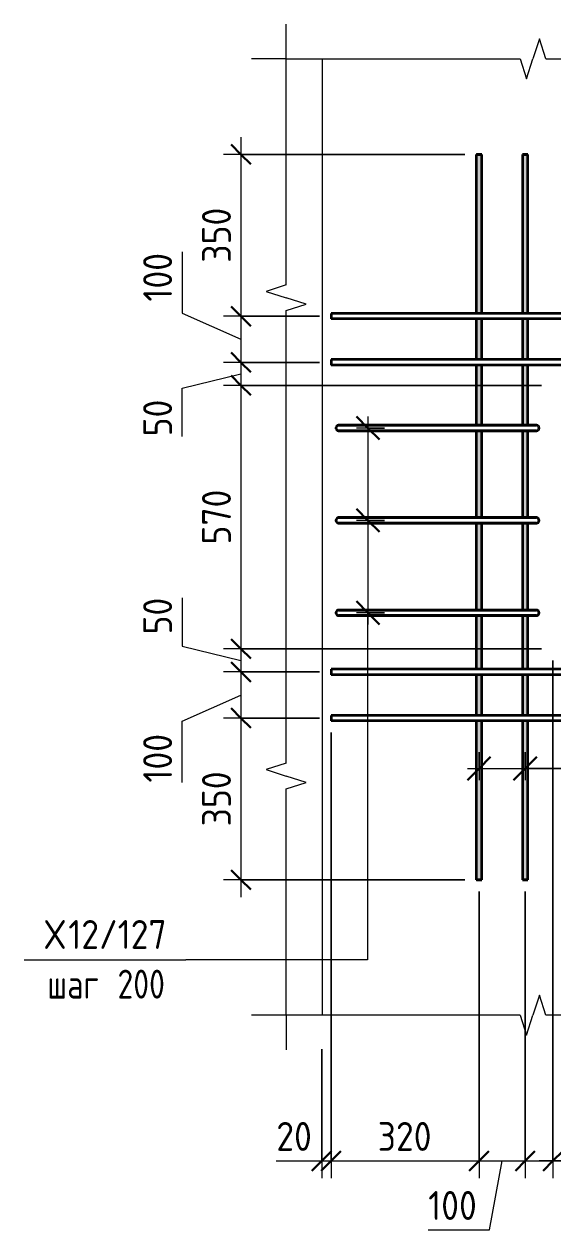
# Model space of a CAD drawing. Header units: millimetres. Extents: x 66339 to 175313, y -6307 to 14735.
# Drawn here: x 172094 to 173239, y -528 to 2082 of the extents above; entities that cross this region are included whole.
import ezdxf

# ---------------------------------------------------------------- set-up
doc = ezdxf.new("R2010")
doc.units = ezdxf.units.MM
for name, color, linetype, lineweight in [('AA_Dim', 7, 'Continuous', 9), ('AA_Dim-25', 7, 'Continuous', 9), ('AA_Oformlenie', 7, 'Continuous', 9), ('AA_Vinoska', 7, 'Continuous', 9), ('AF_Stena_Опалубка', 253, 'Continuous', 18), ('KR_Armatura_Tonkie', 7, 'Continuous', 20)]:
    doc.layers.add(name, color=color, linetype=linetype, lineweight=lineweight)
doc.styles.add('ISOCPEUR_11', font='isocpeur.ttf', dxfattribs={"width": 0.9, "height": 62.5})
doc.styles.add('ISOCPEUR_12', font='isocpeur.ttf', dxfattribs={"width": 0.8, "height": 62.5})
doc.dimstyles.new('00_Точн_3_знака__прозр__4', dxfattribs={"dimscale": 304.8, "dimtxt": 62.248823, "dimasz": 0.139436, "dimexe": 0.123031, "dimexo": 0.082021, "dimgap": 0.008202, "dimtad": 1, "dimdec": 3, "dimrnd": 0.001, "dimdsep": 46, "dimtxsty": 'ISOCPEUR_11', "dimblk1": 'OBLIQUE', "dimblk2": 'OBLIQUE', "dimsah": 1, "dimcen": 0.09, "dimdle": 0.123031, "dimazin": 0, "dimtfac": 1, "dimtdec": 4, "dimtix": 1, "dimtmove": 1, "dimatfit": 3, "dimfxl": 1, "dimtvp": 1, "dimtolj": 1, "dimtzin": 0, "dimlwd": 18, "dimlwe": 18, "dimarcsym": 2})
doc.dimstyles.new('00_Точн_3_знака__прозр__5', dxfattribs={"dimscale": 304.8, "dimtxt": 62.248823, "dimasz": 0.139436, "dimexe": 0.123031, "dimexo": 0.082021, "dimgap": 0.008202, "dimtad": 1, "dimdec": 3, "dimrnd": 0.001, "dimdsep": 46, "dimtxsty": 'ISOCPEUR_11', "dimblk1": 'OBLIQUE', "dimblk2": 'OBLIQUE', "dimsah": 1, "dimcen": 0.09, "dimdle": 0.123031, "dimazin": 0, "dimtfac": 1, "dimtdec": 4, "dimtix": 1, "dimtmove": 0, "dimatfit": 3, "dimfxl": 1, "dimtvp": 1, "dimtolj": 1, "dimtzin": 0, "dimlwd": 18, "dimlwe": 18, "dimarcsym": 2})
doc.dimstyles.new('05_Округл_5мм__прозр__4', dxfattribs={"dimscale": 304.8, "dimtxt": 62.248823, "dimasz": 0.139436, "dimexe": 0.123031, "dimexo": 0.082021, "dimgap": 0.008202, "dimtad": 1, "dimdec": 0, "dimrnd": 5, "dimdsep": 46, "dimtxsty": 'ISOCPEUR_11', "dimblk1": 'OBLIQUE', "dimblk2": 'OBLIQUE', "dimsah": 1, "dimcen": 0.09, "dimdle": 0.123031, "dimazin": 0, "dimtfac": 1, "dimtdec": 4, "dimtix": 1, "dimtmove": 1, "dimatfit": 3, "dimfxl": 1, "dimtvp": 1, "dimtolj": 1, "dimtzin": 0, "dimlwd": 18, "dimlwe": 18, "dimarcsym": 2})
doc.dimstyles.new('05_Округл_5мм__прозр__5', dxfattribs={"dimscale": 304.8, "dimtxt": 62.248823, "dimasz": 0.139436, "dimexe": 0.123031, "dimexo": 0.082021, "dimgap": 0.008202, "dimtad": 1, "dimdec": 0, "dimrnd": 5, "dimdsep": 46, "dimtxsty": 'ISOCPEUR_11', "dimblk1": 'OBLIQUE', "dimblk2": 'OBLIQUE', "dimsah": 1, "dimcen": 0.09, "dimdle": 0.123031, "dimazin": 0, "dimtfac": 1, "dimtdec": 4, "dimtix": 1, "dimtmove": 0, "dimatfit": 3, "dimfxl": 1, "dimtvp": 1, "dimtolj": 1, "dimtzin": 0, "dimlwd": 18, "dimlwe": 18, "dimarcsym": 2})
doc.dimstyles.new('10_Раскладка_арматуры_с_засечками', dxfattribs={"dimscale": 304.8, "dimtxt": 0.18, "dimasz": 0.164042, "dimexe": 0.082021, "dimexo": 0, "dimgap": 0, "dimtad": 1, "dimdec": 3, "dimrnd": 0.001, "dimdsep": 46, "dimtxsty": 'ISOCPEUR_12', "dimblk1": 'OBLIQUE', "dimblk2": 'OBLIQUE', "dimsah": 1, "dimcen": 0.09, "dimdle": 0.082021, "dimazin": 0, "dimtfac": 1, "dimtdec": 4, "dimtix": 1, "dimtmove": 0, "dimatfit": 3, "dimfxl": 1, "dimtvp": 1, "dimtolj": 1, "dimtzin": 0, "dimlwd": 18, "dimlwe": 18, "dimarcsym": 2})

# ---------------------------------------------------------------- blocks, each defined once
blk = doc.blocks.new('350_Стержень верт с удлинением концов _НесАрм_РабПлоск_ - 350_Стержень верт с удлинением концов _НесАрм_РабПлоск_-4048292-Схема обрамления отверстия в стене')
at = {"layer": 'KR_Armatura_Tonkie', "lineweight": 35}
for p, q in [((10064, 1800), (10064, 1456)), ((10075.8, 1800), (10064.2, 1800)), ((10064.2, 1800), (10075.8, 1800)), ((10076, 1456), (10076, 1800)), ((10064, 1444), (10064, 1356)), ((10076, 1356), (10076, 1444)), ((10064, 1344), (10064, 1213.9)), ((10076, 1213.9), (10076, 1344)), ((10064, 1201.9), (10064, 1013.9)), ((10076, 1013.9), (10076, 1201.9)), ((10064, 1001.9), (10064, 813.9)), ((10076, 813.9), (10076, 1001.9)), ((10064, 801.9), (10064, 686)), ((10076, 686), (10076, 801.9)), ((10064, 674), (10064, 586)), ((10076, 586), (10076, 674)), ((10064, 574), (10064, 230)), ((10076, 230), (10076, 574)), ((10075.8, 230), (10064.2, 230)), ((10064.2, 230), (10075.8, 230))]:
    blk.add_line(p, q, dxfattribs=at)
blk = doc.blocks.new('350_Стержень верт с удлинением концов _НесАрм_РабПлоск_ - 350_Стержень верт с удлинением концов _НесАрм_РабПлоск_-V19-Схема обрамления отверстия в стене')
at = {"layer": 'KR_Armatura_Tonkie', "lineweight": 35}
h = blk.add_hatch(color=256, dxfattribs=at)
h.paths.add_polyline_path([(10070, 230), (10076, 230), (10075.8, 574), (10064, 574), (10064.2, 230), (10068.4, 230)])
h.paths.add_polyline_path([(10074.2, 586), (10076, 586), (10075.8, 674), (10064, 674), (10064.2, 586), (10074, 586)])
h.paths.add_polyline_path([(10074.2, 686), (10076, 686), (10075.8, 801.9), (10064, 801.9), (10064.2, 686), (10073.9, 686)])
h.paths.add_polyline_path([(10075.9, 813.9), (10076, 813.9), (10075.8, 1001.9), (10064, 1001.9), (10064.3, 813.9), (10075.8, 813.9)])
h.paths.add_polyline_path([(10070.8, 1013.9), (10076, 1013.9), (10075.8, 1201.9), (10064, 1201.9), (10064.3, 1013.9), (10070, 1013.9)])
h.paths.add_polyline_path([(10064, 1213.9), (10076, 1213.9), (10075.8, 1344), (10064, 1344), (10064, 1249.5)])
h.paths.add_polyline_path([(10074.2, 1356), (10076, 1356), (10075.8, 1444), (10064, 1444), (10064.2, 1356), (10073.4, 1356)])
h.paths.add_polyline_path([(10074.2, 1456), (10076, 1456), (10075.8, 1800), (10064, 1800), (10064.2, 1456), (10073.3, 1456)])
for p, q in [((10064, 1800), (10064, 1456)), ((10064, 1800), (10076, 1800)), ((10075.8, 1800), (10064.2, 1800)), ((10076, 1456), (10076, 1800)), ((10064, 1444), (10064, 1356)), ((10076, 1356), (10076, 1444)), ((10064, 1344), (10064, 1213.9)), ((10076, 1213.9), (10076, 1344)), ((10064, 1201.9), (10064, 1013.9)), ((10076, 1013.9), (10076, 1201.9)), ((10064, 1001.9), (10064, 813.9)), ((10076, 813.9), (10076, 1001.9)), ((10064, 801.9), (10064, 686)), ((10076, 686), (10076, 801.9)), ((10064, 674), (10064, 586)), ((10076, 586), (10076, 674)), ((10064, 574), (10064, 230)), ((10076, 230), (10076, 574)), ((10076, 230), (10064, 230)), ((10064.2, 230), (10075.8, 230))]:
    blk.add_line(p, q, dxfattribs=at)
blk = doc.blocks.new('350_Стержень верт с удлинением концов _НесАрм_РабПлоск_ - 350_Стержень верт с удлинением концов _НесАрм_РабПлоск_-V21-Схема обрамления отверстия в стене')
at = {"layer": 'KR_Armatura_Tonkie', "lineweight": 35}
h = blk.add_hatch(color=256, dxfattribs=at)
h.paths.add_polyline_path([(9970, 230), (9976, 230), (9975.8, 574), (9964, 574), (9964.2, 230), (9968.4, 230)])
h.paths.add_polyline_path([(9974.2, 586), (9976, 586), (9975.8, 674), (9964, 674), (9964.2, 586), (9974, 586)])
h.paths.add_polyline_path([(9974.2, 686), (9976, 686), (9975.8, 801.9), (9964, 801.9), (9964.2, 686), (9973.9, 686)])
h.paths.add_polyline_path([(9971, 813.9), (9976, 813.9), (9975.8, 1001.9), (9964, 1001.9), (9964.2, 813.9), (9970, 813.9)])
h.paths.add_polyline_path([(9974.2, 1013.9), (9976, 1013.9), (9975.8, 1201.9), (9964, 1201.9), (9964.2, 1013.9), (9973.6, 1013.9)])
h.paths.add_polyline_path([(9970.6, 1213.9), (9976, 1213.9), (9975.8, 1344), (9964, 1344), (9964.2, 1213.9), (9970, 1213.9)])
h.paths.add_polyline_path([(9974.2, 1356), (9976, 1356), (9975.8, 1444), (9964, 1444), (9964.2, 1356), (9973.4, 1356)])
h.paths.add_polyline_path([(9974.2, 1456), (9976, 1456), (9975.8, 1800), (9964, 1800), (9964.2, 1456), (9973.3, 1456)])
for p, q in [((9964, 1800), (9964, 1456)), ((9964, 1800), (9976, 1800)), ((9975.8, 1800), (9964.2, 1800)), ((9976, 1456), (9976, 1800)), ((9964, 1444), (9964, 1356)), ((9976, 1356), (9976, 1444)), ((9964, 1344), (9964, 1213.9)), ((9976, 1213.9), (9976, 1344)), ((9964, 1201.9), (9964, 1013.9)), ((9976, 1013.9), (9976, 1201.9)), ((9964, 1001.9), (9964, 813.9)), ((9976, 813.9), (9976, 1001.9)), ((9964, 801.9), (9964, 686)), ((9976, 686), (9976, 801.9)), ((9964, 674), (9964, 586)), ((9976, 586), (9976, 674)), ((9964, 574), (9964, 230)), ((9976, 230), (9976, 574)), ((9976, 230), (9964, 230)), ((9964.2, 230), (9975.8, 230))]:
    blk.add_line(p, q, dxfattribs=at)
blk = doc.blocks.new('011_Прямоугольник обрыва _ЭлУзла_ - 011_Прямоугольник обрыва _ЭлУзла_-4124926-Схема обрамления отверстия в стене')
at = {"layer": 'AA_Oformlenie'}
for p, q in [((9552.3, 1517.8), (9552.3, 2007.2)), ((9552.3, 2007.2), (10059.2, 2007.2)), ((10114.9, 2007.2), (11128.1, 2007.2)), ((11183.7, 2007.2), (11690, 2007.2)), ((11690, 2007.2), (11690, 1517.8)), ((9552.3, 482.8), (9552.3, 1462.1)), ((11690, 1462.1), (11690, 482.8)), ((9552.3, -62.9), (9552.3, 427.1)), ((11690, 427.1), (11690, -62.9)), ((10059.2, -62.9), (9552.3, -62.9)), ((11128.1, -62.9), (10114.9, -62.9)), ((11690, -62.9), (11183.7, -62.9))]:
    blk.add_line(p, q, dxfattribs=at)
blk = doc.blocks.new('DIMBLOCK135-Схема обрамления отверстия в стене')
at = {"layer": 'AA_Dim-25', "lineweight": 18}
for p, q in [((172758.4, 549), (172758.4, -415.8)), ((172758.4, -378.3), (172758.4, 549)), ((172738.4, -136.4), (172738.4, -415.8)), ((172738.4, -378.3), (172738.4, -136.4)), ((172639.8, -378.3), (172743.8, -378.3)), ((172700.9, -378.3), (172758.4, -378.3)), ((172743.8, -378.3), (172748.4, -378.3))]:
    blk.add_line(p, q, dxfattribs=at)
at = {"layer": 'AA_Dim-25', "lineweight": 30}
for p, q in [((172738.4, -378.3), (172759.6, -357)), ((172758.4, -378.3), (172779.6, -357)), ((172738.4, -378.3), (172717.1, -399.5)), ((172758.4, -378.3), (172737.1, -399.5))]:
    blk.add_line(p, q, dxfattribs=at)
at = {"layer": 'AA_Dim-25', "color": 0, "lineweight": 18, "insert": (172639.8, -294.1), "char_height": 62.5, "width": 94.81, "attachment_point": 1, "line_spacing_factor": 1.149209, "style": 'ISOCPEUR_11'}
blk.add_mtext('20', dxfattribs=at)
blk = doc.blocks.new('_Oblique')
at = {"color": 0, "linetype": 'ByBlock', "lineweight": -2}
blk.add_line((-0.5, -0.5), (0.5, 0.5), dxfattribs=at)
blk = doc.blocks.new('DIMBLOCK136-Схема обрамления отверстия в стене')
at = {"layer": 'AA_Dim-25', "lineweight": 18}
for p, q in [((172758.4, 549), (172758.4, -415.8)), ((172758.4, -378.3), (172758.4, 549)), ((173078.9, 205), (173078.9, -415.8)), ((173078.9, -378.3), (173078.9, 205)), ((172758.4, -378.3), (173078.9, -378.3))]:
    blk.add_line(p, q, dxfattribs=at)
at = {"layer": 'AA_Dim-25', "lineweight": 30}
for p, q in [((172758.4, -378.3), (172779.6, -357)), ((173078.9, -378.3), (173100.1, -357)), ((172758.4, -378.3), (172737.1, -399.5)), ((173078.9, -378.3), (173057.6, -399.5))]:
    blk.add_line(p, q, dxfattribs=at)
at = {"layer": 'AA_Dim-25', "color": 0, "lineweight": 18, "insert": (172859.4, -294.1), "char_height": 62.5, "width": 142.215, "attachment_point": 1, "line_spacing_factor": 1.149209, "style": 'ISOCPEUR_11'}
blk.add_mtext('320', dxfattribs=at)
blk = doc.blocks.new('DIMBLOCK137-Схема обрамления отверстия в стене')
at = {"layer": 'AA_Dim-25', "lineweight": 18}
for p, q in [((173078.9, 205), (173078.9, -415.8)), ((173078.9, -378.3), (173078.9, 205)), ((173178.9, 205), (173178.9, -415.8)), ((173178.9, -378.3), (173178.9, 205)), ((173078.9, -378.3), (173178.9, -378.3)), ((173101.5, -527.6), (173128.9, -378.3)), ((172968.8, -527.6), (173101.5, -527.6))]:
    blk.add_line(p, q, dxfattribs=at)
at = {"layer": 'AA_Dim-25', "lineweight": 30}
for p, q in [((173078.9, -378.3), (173100.1, -357)), ((173178.9, -378.3), (173200.1, -357)), ((173078.9, -378.3), (173057.6, -399.5)), ((173178.9, -378.3), (173157.6, -399.5))]:
    blk.add_line(p, q, dxfattribs=at)
at = {"layer": 'AA_Dim-25', "color": 0, "lineweight": 18, "insert": (172968.8, -443.5), "char_height": 62.5, "width": 129.286, "attachment_point": 1, "line_spacing_factor": 1.149209, "style": 'ISOCPEUR_11'}
blk.add_mtext('100', dxfattribs=at)
blk = doc.blocks.new('DIMBLOCK138-Схема обрамления отверстия в стене')
at = {"layer": 'AA_Dim-25', "lineweight": 18}
for p, q in [((173238.9, 705), (173238.9, -415.8)), ((173238.9, -378.3), (173238.9, 705)), ((173178.9, 205), (173178.9, -415.8)), ((173178.9, -378.3), (173178.9, 205)), ((173178.9, -378.3), (173276.4, -378.3)), ((173227, -378.3), (173208.9, -378.3)), ((173331, -378.3), (173227, -378.3))]:
    blk.add_line(p, q, dxfattribs=at)
at = {"layer": 'AA_Dim-25', "lineweight": 30}
for p, q in [((173178.9, -378.3), (173200.1, -357)), ((173238.9, -378.3), (173260.1, -357)), ((173178.9, -378.3), (173157.6, -399.5)), ((173238.9, -378.3), (173217.6, -399.5))]:
    blk.add_line(p, q, dxfattribs=at)
at = {"layer": 'AA_Dim-25', "color": 0, "lineweight": 18, "insert": (173252, -294.1), "char_height": 62.5, "width": 94.81, "attachment_point": 1, "line_spacing_factor": 1.149209, "style": 'ISOCPEUR_11'}
blk.add_mtext('60', dxfattribs=at)
blk = doc.blocks.new('DIMBLOCK143-Схема обрамления отверстия в стене')
at = {"layer": 'AA_Dim-25', "lineweight": 18}
for p, q in [((172563.2, 1837.5), (172563.2, 1450)), ((173047.9, 1800), (172525.7, 1800)), ((172563.2, 1800), (173047.9, 1800)), ((172733.4, 1450), (172525.7, 1450)), ((172563.2, 1450), (172733.4, 1450))]:
    blk.add_line(p, q, dxfattribs=at)
at = {"layer": 'AA_Dim-25', "lineweight": 30}
for p, q in [((172563.2, 1800), (172541.9, 1821.3)), ((172563.2, 1800), (172584.4, 1778.8)), ((172563.2, 1450), (172541.9, 1471.2)), ((172563.2, 1450), (172584.4, 1428.7))]:
    blk.add_line(p, q, dxfattribs=at)
at = {"layer": 'AA_Dim-25', "color": 0, "lineweight": 18, "insert": (172479, 1565.7), "char_height": 62.5, "width": 142.215, "attachment_point": 1, "rotation": 90, "line_spacing_factor": 1.149209, "style": 'ISOCPEUR_11'}
blk.add_mtext('350', dxfattribs=at)
blk = doc.blocks.new('DIMBLOCK144-Схема обрамления отверстия в стене')
at = {"layer": 'AA_Dim-25', "lineweight": 18}
for p, q in [((172435.7, 1589.4), (172435.7, 1456.6)), ((172435.7, 1456.6), (172563.2, 1400)), ((172733.4, 1450), (172525.7, 1450)), ((172563.2, 1450), (172563.2, 1350)), ((172563.2, 1450), (172733.4, 1450)), ((172733.4, 1350), (172525.7, 1350)), ((172563.2, 1350), (172733.4, 1350))]:
    blk.add_line(p, q, dxfattribs=at)
at = {"layer": 'AA_Dim-25', "lineweight": 30}
for p, q in [((172563.2, 1450), (172541.9, 1471.2)), ((172563.2, 1450), (172584.4, 1428.7)), ((172563.2, 1350), (172541.9, 1371.2)), ((172563.2, 1350), (172584.4, 1328.7))]:
    blk.add_line(p, q, dxfattribs=at)
at = {"layer": 'AA_Dim-25', "color": 0, "lineweight": 18, "insert": (172351.5, 1481.6), "char_height": 62.5, "width": 129.286, "attachment_point": 1, "rotation": 90, "line_spacing_factor": 1.149209, "style": 'ISOCPEUR_11'}
blk.add_mtext('100', dxfattribs=at)
blk = doc.blocks.new('DIMBLOCK145-Схема обрамления отверстия в стене')
at = {"layer": 'AA_Dim-25', "lineweight": 30}
for p, q in [((172563.2, 1350), (172541.9, 1371.2)), ((172563.2, 1350), (172584.4, 1328.7)), ((172563.2, 1300), (172541.9, 1321.3)), ((172563.2, 1300), (172584.4, 1278.8))]:
    blk.add_line(p, q, dxfattribs=at)
at = {"layer": 'AA_Dim-25', "lineweight": 18}
for p, q in [((172733.4, 1350), (172525.7, 1350)), ((172563.2, 1350), (172563.2, 1300)), ((172563.2, 1350), (172733.4, 1350)), ((172435.7, 1293.9), (172563.2, 1325)), ((172435.7, 1189.9), (172435.7, 1293.9)), ((173213.9, 1300), (172525.7, 1300)), ((172563.2, 1300), (173213.9, 1300))]:
    blk.add_line(p, q, dxfattribs=at)
at = {"layer": 'AA_Dim-25', "color": 0, "lineweight": 18, "insert": (172351.5, 1189.9), "char_height": 62.5, "width": 94.81, "attachment_point": 1, "rotation": 90, "line_spacing_factor": 1.149209, "style": 'ISOCPEUR_11'}
blk.add_mtext('50', dxfattribs=at)
blk = doc.blocks.new('DIMBLOCK146-Схема обрамления отверстия в стене')
at = {"layer": 'AA_Dim-25', "lineweight": 30}
for p, q in [((172563.2, 1300), (172541.9, 1321.3)), ((172563.2, 1300), (172584.4, 1278.8)), ((172563.2, 730), (172541.9, 751.3)), ((172563.2, 730), (172584.4, 708.8))]:
    blk.add_line(p, q, dxfattribs=at)
at = {"layer": 'AA_Dim-25', "lineweight": 18}
for p, q in [((173213.9, 1300), (172525.7, 1300)), ((172563.2, 1300), (172563.2, 730)), ((172563.2, 1300), (173213.9, 1300)), ((173213.9, 730), (172525.7, 730)), ((172563.2, 730), (173213.9, 730))]:
    blk.add_line(p, q, dxfattribs=at)
at = {"layer": 'AA_Dim-25', "color": 0, "lineweight": 18, "insert": (172479, 955.7), "char_height": 62.5, "width": 142.215, "attachment_point": 1, "rotation": 90, "line_spacing_factor": 1.149209, "style": 'ISOCPEUR_11'}
blk.add_mtext('570', dxfattribs=at)
blk = doc.blocks.new('DIMBLOCK147-Схема обрамления отверстия в стене')
at = {"layer": 'AA_Dim-25', "lineweight": 18}
for p, q in [((172435.7, 840.1), (172435.7, 736.1)), ((172435.7, 736.1), (172563.2, 705)), ((173213.9, 730), (172525.7, 730)), ((172563.2, 730), (172563.2, 680)), ((172563.2, 730), (173213.9, 730)), ((172733.4, 680), (172525.7, 680)), ((172563.2, 680), (172733.4, 680))]:
    blk.add_line(p, q, dxfattribs=at)
at = {"layer": 'AA_Dim-25', "lineweight": 30}
for p, q in [((172563.2, 730), (172541.9, 751.3)), ((172563.2, 730), (172584.4, 708.8)), ((172563.2, 680), (172541.9, 701.3)), ((172563.2, 680), (172584.4, 658.8))]:
    blk.add_line(p, q, dxfattribs=at)
at = {"layer": 'AA_Dim-25', "color": 0, "lineweight": 18, "insert": (172351.5, 761.1), "char_height": 62.5, "width": 94.81, "attachment_point": 1, "rotation": 90, "line_spacing_factor": 1.149209, "style": 'ISOCPEUR_11'}
blk.add_mtext('50', dxfattribs=at)
blk = doc.blocks.new('DIMBLOCK148-Схема обрамления отверстия в стене')
at = {"layer": 'AA_Dim-25', "lineweight": 18}
for p, q in [((172733.4, 680), (172525.7, 680)), ((172563.2, 680), (172563.2, 580)), ((172563.2, 680), (172733.4, 680)), ((172435.7, 573.4), (172563.2, 630)), ((172733.4, 580), (172525.7, 580)), ((172563.2, 580), (172733.4, 580)), ((172435.7, 440.6), (172435.7, 573.4))]:
    blk.add_line(p, q, dxfattribs=at)
at = {"layer": 'AA_Dim-25', "lineweight": 30}
for p, q in [((172563.2, 680), (172541.9, 701.3)), ((172563.2, 680), (172584.4, 658.8)), ((172563.2, 580), (172541.9, 601.3)), ((172563.2, 580), (172584.4, 558.8))]:
    blk.add_line(p, q, dxfattribs=at)
at = {"layer": 'AA_Dim-25', "color": 0, "lineweight": 18, "insert": (172351.5, 440.6), "char_height": 62.5, "width": 129.286, "attachment_point": 1, "rotation": 90, "line_spacing_factor": 1.149209, "style": 'ISOCPEUR_11'}
blk.add_mtext('100', dxfattribs=at)
blk = doc.blocks.new('DIMBLOCK149-Схема обрамления отверстия в стене')
at = {"layer": 'AA_Dim-25', "lineweight": 30}
for p, q in [((172563.2, 580), (172541.9, 601.3)), ((172563.2, 580), (172584.4, 558.8)), ((172563.2, 230), (172541.9, 251.3)), ((172563.2, 230), (172584.4, 208.8))]:
    blk.add_line(p, q, dxfattribs=at)
at = {"layer": 'AA_Dim-25', "lineweight": 18}
for p, q in [((172733.4, 580), (172525.7, 580)), ((172563.2, 580), (172563.2, 192.5)), ((172563.2, 580), (172733.4, 580)), ((173047.9, 230), (172525.7, 230)), ((172563.2, 230), (173047.9, 230))]:
    blk.add_line(p, q, dxfattribs=at)
at = {"layer": 'AA_Dim-25', "color": 0, "lineweight": 18, "insert": (172479, 345.7), "char_height": 62.5, "width": 142.215, "attachment_point": 1, "rotation": 90, "line_spacing_factor": 1.149209, "style": 'ISOCPEUR_11'}
blk.add_mtext('350', dxfattribs=at)
blk = doc.blocks.new('042_М_Арматуры - Диам длина поз _ Комментарий-3662934-Схема обрамления отверстия в стене')
at = {"layer": 'AA_Vinoska'}
blk.add_line((11851.4, 141.1), (12201.4, 141.1), dxfattribs=at)
blk = doc.blocks.new('DIMBLOCK160-Схема обрамления отверстия в стене')
at = {"layer": 'AA_Dim-25', "lineweight": 30}
for p, q in [((172838.4, 1207.9), (172813.4, 1232.9)), ((172838.4, 1207.9), (172863.4, 1182.9)), ((172838.4, 1007.9), (172813.4, 1032.9)), ((172838.4, 1007.9), (172863.4, 982.9))]:
    blk.add_line(p, q, dxfattribs=at)
at = {"layer": 'AA_Dim-25', "lineweight": 18}
for p, q in [((172838.4, 1232.9), (172838.4, 1007.9)), ((172873.8, 1207.9), (172813.4, 1207.9)), ((172838.4, 1207.9), (172873.8, 1207.9)), ((172873.8, 1007.9), (172813.4, 1007.9)), ((172838.4, 1007.9), (172873.8, 1007.9))]:
    blk.add_line(p, q, dxfattribs=at)
blk = doc.blocks.new('DIMBLOCK161-Схема обрамления отверстия в стене')
at = {"layer": 'AA_Dim-25', "lineweight": 30}
for p, q in [((172838.4, 1007.9), (172813.4, 1032.9)), ((172838.4, 1007.9), (172863.4, 982.9)), ((172838.4, 807.9), (172813.4, 832.9)), ((172838.4, 807.9), (172863.4, 782.9))]:
    blk.add_line(p, q, dxfattribs=at)
at = {"layer": 'AA_Dim-25', "lineweight": 18}
for p, q in [((172873.8, 1007.9), (172813.4, 1007.9)), ((172838.4, 1007.9), (172838.4, 782.9)), ((172838.4, 1007.9), (172873.8, 1007.9)), ((172873.8, 807.9), (172813.4, 807.9)), ((172838.4, 807.9), (172873.8, 807.9))]:
    blk.add_line(p, q, dxfattribs=at)
blk = doc.blocks.new('DIMBLOCK162-Схема обрамления отверстия в стене')
at = {"layer": 'AA_Dim-25', "lineweight": 18}
for p, q in [((173078.9, 506.4), (173078.9, 446)), ((173078.9, 471), (173078.9, 506.4)), ((173178.9, 506.4), (173178.9, 446)), ((173178.9, 471), (173178.9, 506.4)), ((173053.9, 471), (173178.9, 471))]:
    blk.add_line(p, q, dxfattribs=at)
at = {"layer": 'AA_Dim-25', "lineweight": 30}
for p, q in [((173078.9, 471), (173103.9, 496)), ((173178.9, 471), (173203.9, 496)), ((173078.9, 471), (173053.9, 446)), ((173178.9, 471), (173153.9, 446))]:
    blk.add_line(p, q, dxfattribs=at)
blk = doc.blocks.new('DIMBLOCK163-Схема обрамления отверстия в стене')
at = {"layer": 'AA_Dim-25', "lineweight": 18}
for p, q in [((173178.9, 506.4), (173178.9, 446)), ((173178.9, 471), (173178.9, 506.4)), ((174298.9, 506.4), (174298.9, 446)), ((174298.9, 471), (174298.9, 506.4)), ((173178.9, 471), (174298.9, 471))]:
    blk.add_line(p, q, dxfattribs=at)
at = {"layer": 'AA_Dim-25', "lineweight": 30}
for p, q in [((173178.9, 471), (173203.9, 496)), ((174298.9, 471), (174323.9, 496)), ((173178.9, 471), (173153.9, 446)), ((174298.9, 471), (174273.9, 446))]:
    blk.add_line(p, q, dxfattribs=at)

msp = doc.modelspace()

# ---------------------------------------------------------------- linework, layer by layer
at = {"layer": 'AA_Vinoska'}
for p, q in [((172661.1752, 2007.1596), (172661.1752, 2082.1596)), ((173209.6784, 2050.4847), (173195.6013, 2007.1596)), ((173223.7556, 2007.1596), (173209.6784, 2050.4847)), ((172661.1752, 2007.1596), (172586.1752, 2007.1596)), ((173168.1013, 2007.1596), (173181.8513, 1963.8583)), ((173181.8513, 1963.8583), (173195.6013, 2007.1596)), ((172661.1752, 1517.8038), (172617.8501, 1503.7266)), ((172617.8501, 1503.7266), (172661.1752, 1489.6494)), ((172704.4764, 1475.8994), (172661.1752, 1489.6494)), ((172661.1752, 1462.1494), (172704.4764, 1475.8994)), ((172837.5646, 816.4887), (172837.5646, 56.6752)), ((172661.1752, 482.7834), (172617.8501, 468.7063)), ((173184.3614, 471.8714), (174960.2725, 471.8714)), ((172617.8501, 468.7063), (172661.1752, 454.6291)), ((172704.4764, 440.8791), (172661.1752, 454.6291)), ((172661.1752, 427.1291), (172704.4764, 440.8791)), ((172837.5646, 56.6752), (172443.5872, 56.6752)), ((173209.6784, -19.556), (173195.6013, -62.8811)), ((173223.7556, -62.8811), (173209.6784, -19.556)), ((172661.1752, -62.8811), (172586.1752, -62.8811)), ((172661.1752, -62.8811), (172661.1752, -137.8811)), ((173168.1013, -62.8811), (173181.8513, -106.1824)), ((173181.8513, -106.1824), (173195.6013, -62.8811))]:
    msp.add_line(p, q, dxfattribs=at)
at = {"layer": 'AF_Stena_Опалубка', "lineweight": 20}
msp.add_line((172738.8796, 2007.1596), (172738.8796, -62.8811), dxfattribs=at)
at = {"layer": 'KR_Armatura_Tonkie', "lineweight": 35}
for p, q in [((174718.8796, 1456), (172758.3796, 1456)), ((172758.3796, 1456), (172758.3796, 1444)), ((174718.8796, 1456), (172758.3796, 1456)), ((172758.3796, 1456), (172758.3796, 1444)), ((174718.8796, 1444), (172758.3796, 1444)), ((174718.8796, 1444), (172758.3796, 1444)), ((174718.8796, 1356), (172758.3796, 1356)), ((172758.3796, 1356), (172758.3796, 1344)), ((174718.8796, 1356), (172758.3796, 1356)), ((172758.3796, 1356), (172758.3796, 1344)), ((174718.8796, 1344), (172758.3796, 1344)), ((174718.8796, 1344), (172758.3796, 1344)), ((172810.7989, 1213.9233), (172774.7989, 1213.9233)), ((172774.7989, 1213.9233), (172810.7989, 1213.9233)), ((172810.7989, 1201.9233), (172774.7989, 1201.9233)), ((172774.7989, 1201.9233), (172810.7989, 1201.9233)), ((173167.1622, 1213.9233), (172810.7989, 1213.9233)), ((172810.7989, 1213.9233), (173167.1622, 1213.9233)), ((173167.1622, 1201.9233), (172810.7989, 1201.9233)), ((172810.7989, 1201.9233), (173167.1622, 1201.9233)), ((173104.5409, 1213.9233), (173141.7064, 1213.9233)), ((173104.5409, 1201.9233), (173141.7064, 1201.9233)), ((173141.7064, 1213.9233), (173203.1622, 1213.9233)), ((173141.7064, 1201.9233), (173203.1622, 1201.9233)), ((173192.6181, 1213.9233), (173155.4526, 1213.9233)), ((173192.6181, 1201.9233), (173155.4526, 1201.9233)), ((173203.1622, 1213.9233), (173167.1622, 1213.9233)), ((173167.1622, 1213.9233), (173192.6181, 1213.9233)), ((173203.1622, 1201.9233), (173167.1622, 1201.9233)), ((173167.1622, 1201.9233), (173203.1622, 1201.9233)), ((173192.6181, 1213.9233), (173192.6181, 1213.9233)), ((173203.1622, 1201.9233), (173192.6181, 1201.9233)), ((172810.7989, 1013.9233), (172774.7989, 1013.9233)), ((172774.7989, 1013.9233), (172810.7989, 1013.9233)), ((172810.7989, 1001.9233), (172774.7989, 1001.9233)), ((172774.7989, 1001.9233), (172810.7989, 1001.9233)), ((173167.1622, 1013.9233), (172810.7989, 1013.9233)), ((172810.7989, 1013.9233), (173167.1622, 1013.9233)), ((173167.1622, 1001.9233), (172810.7989, 1001.9233)), ((172810.7989, 1001.9233), (173167.1622, 1001.9233)), ((173104.5409, 1013.9233), (173141.7064, 1013.9233)), ((173104.5409, 1001.9233), (173141.7064, 1001.9233)), ((173141.7064, 1013.9233), (173203.1622, 1013.9233)), ((173141.7064, 1001.9233), (173203.1622, 1001.9233)), ((173192.6181, 1013.9233), (173155.4526, 1013.9233)), ((173192.6181, 1001.9233), (173155.4526, 1001.9233)), ((173203.1622, 1013.9233), (173167.1622, 1013.9233)), ((173167.1622, 1013.9233), (173192.6181, 1013.9233)), ((173203.1622, 1001.9233), (173167.1622, 1001.9233)), ((173167.1622, 1001.9233), (173203.1622, 1001.9233)), ((173192.6181, 1013.9233), (173192.6181, 1013.9233)), ((173203.1622, 1001.9233), (173192.6181, 1001.9233)), ((172810.7989, 813.9233), (172774.7989, 813.9233)), ((172774.7989, 813.9233), (172810.7989, 813.9233)), ((173167.1622, 813.9233), (172810.7989, 813.9233)), ((172810.7989, 813.9233), (173167.1622, 813.9233)), ((173104.5409, 813.9233), (173141.7064, 813.9233)), ((173141.7064, 813.9233), (173203.1622, 813.9233)), ((173192.6181, 813.9233), (173155.4526, 813.9233)), ((173203.1622, 813.9233), (173167.1622, 813.9233)), ((173167.1622, 813.9233), (173192.6181, 813.9233)), ((173192.6181, 813.9233), (173192.6181, 813.9233)), ((172810.7989, 801.9233), (172774.7989, 801.9233)), ((172774.7989, 801.9233), (172810.7989, 801.9233)), ((173167.1622, 801.9233), (172810.7989, 801.9233)), ((172810.7989, 801.9233), (173167.1622, 801.9233)), ((173104.5409, 801.9233), (173141.7064, 801.9233)), ((173141.7064, 801.9233), (173203.1622, 801.9233)), ((173192.6181, 801.9233), (173155.4526, 801.9233)), ((173203.1622, 801.9233), (173167.1622, 801.9233)), ((173167.1622, 801.9233), (173203.1622, 801.9233)), ((173203.1622, 801.9233), (173192.6181, 801.9233)), ((174718.8796, 686), (172758.3796, 686)), ((172758.3796, 686), (172758.3796, 674)), ((174718.8796, 686), (172758.3796, 686)), ((172758.3796, 686), (172758.3796, 674)), ((174718.8796, 674), (172758.3796, 674)), ((174718.8796, 674), (172758.3796, 674)), ((174718.8796, 586), (172758.3796, 586)), ((172758.3796, 586), (172758.3796, 574)), ((174718.8796, 586), (172758.3796, 586)), ((172758.3796, 586), (172758.3796, 574)), ((174718.8796, 574), (172758.3796, 574)), ((174718.8796, 574), (172758.3796, 574))]:
    msp.add_line(p, q, dxfattribs=at)
for centre, start, end in [((172774.7989, 1207.9233), 90, 270), ((172774.7989, 1207.9233), 90, 270), ((173203.1622, 1207.9233), 270, 90), ((173203.1622, 1207.9233), 270, 90), ((173203.1622, 1207.9233), 270, 90), ((172774.7989, 1007.9233), 90, 270), ((172774.7989, 1007.9233), 90, 270), ((173203.1622, 1007.9233), 270, 90), ((173203.1622, 1007.9233), 270, 90), ((173203.1622, 1007.9233), 270, 90), ((172774.7989, 807.9233), 90, 270), ((172774.7989, 807.9233), 90, 270), ((173203.1622, 807.9233), 0, 90), ((173203.1622, 807.9233), 270, 90), ((173203.1622, 807.9233), 0, 90), ((173203.1622, 807.9233), 270, 358.1139657), ((173203.1622, 807.9233), 270, 358.1139657)]:
    msp.add_arc(centre, 6, start, end, dxfattribs=at)

# ---------------------------------------------------------------- block references
at = {"layer": 'AA_Oformlenie'}
msp.add_blockref('011_Прямоугольник обрыва _ЭлУзла_ - 011_Прямоугольник обрыва _ЭлУзла_-4124926-Схема обрамления отверстия в стене', (163108.8796, 0), dxfattribs=at)
at = {"layer": 'AA_Vinoska'}
msp.add_blockref('042_М_Арматуры - Диам длина поз _ Комментарий-3662934-Схема обрамления отверстия в стене', (160242.1943, -84.4341), dxfattribs=at)
at = {"layer": 'KR_Armatura_Tonkie', "lineweight": 35}
for name, p in [('350_Стержень верт с удлинением концов _НесАрм_РабПлоск_ - 350_Стержень верт с удлинением концов _НесАрм_РабПлоск_-4048292-Схема обрамления отверстия в стене', (163008.8796, 0)), ('350_Стержень верт с удлинением концов _НесАрм_РабПлоск_ - 350_Стержень верт с удлинением концов _НесАрм_РабПлоск_-V21-Схема обрамления отверстия в стене', (163108.8796, 0)), ('350_Стержень верт с удлинением концов _НесАрм_РабПлоск_ - 350_Стержень верт с удлинением концов _НесАрм_РабПлоск_-4048292-Схема обрамления отверстия в стене', (163108.8796, 0)), ('350_Стержень верт с удлинением концов _НесАрм_РабПлоск_ - 350_Стержень верт с удлинением концов _НесАрм_РабПлоск_-V19-Схема обрамления отверстия в стене', (163108.8796, 0))]:
    msp.add_blockref(name, p, dxfattribs=at)

# ---------------------------------------------------------------- texts
at = {"layer": 'AA_Vinoska', "char_height": 62.5, "attachment_point": 1}
for s, insert, width, style in [('\\fISOCPEUR|b0|i0|c204|p34|;\\W.9;Х', (172138.6657, 143.0278), 61.329094, 'ISOCPEUR_11'), ('12/127', (172189.2673, 143.0278), 263.354344, 'ISOCPEUR_11'), (' 200', (172264.0136, 35.5515), 166.751, 'ISOCPEUR_12'), ('шаг', (172143.6282, 35.5515), 145.907125, 'ISOCPEUR_12')]:
    msp.add_mtext(s, dxfattribs=dict(at, insert=insert, width=width, style=style))

# ---------------------------------------------------------------- dimensions: what is measured, and where the dimension line sits
at = {"layer": 'AA_Dim', "lineweight": 18}
for base, p1, p2, dimstyle, override, picture, middle in [((172563.179, 1450), (173072.8796, 1800), (172758.3796, 1450), '00_Точн_3_знака__прозр__5', {"dimpost": '<>', "dimfxl": 470.542506}, 'DIMBLOCK143-Схема обрамления отверстия в стене', (172529.429, 1625)), ((172563.179, 730), (173238.8796, 1300), (173238.8796, 730), '00_Точн_3_знака__прозр__5', {"dimpost": '<>', "dimfxl": 570}, 'DIMBLOCK146-Схема обрамления отверстия в стене', (172529.429, 1015)), ((172838.4123, 1007.9233), (172873.7676, 1207.9233), (172873.7676, 1007.9233), '10_Раскладка_арматуры_с_засечками', {"dimpost": '<>', "dimfxl": 200}, 'DIMBLOCK160-Схема обрамления отверстия в стене', (172807.1623, 1107.9233)), ((172838.4123, 807.9233), (172873.7676, 1007.9233), (172873.7676, 807.9233), '10_Раскладка_арматуры_с_засечками', {"dimpost": '<>', "dimfxl": 200}, 'DIMBLOCK161-Схема обрамления отверстия в стене', (172807.1623, 907.9233)), ((172563.179, 230), (172758.3796, 580), (173072.8796, 230), '00_Точн_3_знака__прозр__5', {"dimpost": '<>', "dimfxl": 470.542506}, 'DIMBLOCK149-Схема обрамления отверстия в стене', (172529.429, 405))]:
    dim = msp.add_linear_dim(base=base, p1=p1, p2=p2, angle=90, dimstyle=dimstyle, override=override, dxfattribs=at)
    dim.commit()
    dim.dimension.update_dxf_attribs({"geometry": picture, "text_midpoint": middle})
for base, p1, p2, override, picture, middle in [((172563.179, 1350), (172758.3796, 1450), (172758.3796, 1350), {"dimpost": '<>', "dimfxl": 100}, 'DIMBLOCK144-Схема обрамления отверстия в стене', (172393.1922, 1546.2556)), ((172563.179, 1300), (172758.3796, 1350), (173238.8796, 1300), {"dimpost": '<>', "dimfxl": 483.094452}, 'DIMBLOCK145-Схема обрамления отверстия в стене', (172393.1922, 1237.2758)), ((172563.179, 680), (173238.8796, 730), (172758.3796, 680), {"dimpost": '<>', "dimfxl": 483.094452}, 'DIMBLOCK147-Схема обрамления отверстия в стене', (172393.1922, 808.5258)), ((172563.179, 580), (172758.3796, 680), (172758.3796, 580), {"dimpost": '<>', "dimfxl": 100}, 'DIMBLOCK148-Схема обрамления отверстия в стене', (172393.1922, 505.2921))]:
    dim = msp.add_linear_dim(base=base, p1=p1, p2=p2, angle=90, dimstyle='00_Точн_3_знака__прозр__4', override=override, dxfattribs=at)
    dim.commit()
    dim.dimension.update_dxf_attribs({"geometry": picture, "text_midpoint": middle, "dimtype": 160, "text_rotation": 90})
for base, p1, p2, override, picture, middle in [((173238.8796, -378.2805), (173178.8796, 230), (173238.8796, 730), {"dimpost": '<>', "dimfxl": 503.587132}, 'DIMBLOCK138-Схема обрамления отверстия в стене', (173299.3741, -335.7937)), ((172758.3796, -378.2805), (172738.3796, -111.4339), (172758.3796, 574), {"dimpost": '<>', "dimfxl": 685.725586}, 'DIMBLOCK135-Схема обрамления отверстия в стене', (172687.2114, -335.7937)), ((173178.8796, -378.2805), (173078.8796, 230), (173178.8796, 230), {"dimpost": '<>', "dimfxl": 100}, 'DIMBLOCK137-Схема обрамления отверстия в стене', (173033.4051, -485.1176))]:
    dim = msp.add_linear_dim(base=base, p1=p1, p2=p2, dimstyle='05_Округл_5мм__прозр__4', override=override, dxfattribs=at)
    dim.commit()
    dim.dimension.update_dxf_attribs({"geometry": picture, "text_midpoint": middle, "dimtype": 160})
for base, p1, p2, dimstyle, override, picture, middle in [((173078.8795638304, -378.2805460384), (172758.3795638304, 574.000000001), (173078.8795638304, 230), '05_Округл_5мм__прозр__5', {"dimpost": '<>', "dimfxl": 470.166194}, 'DIMBLOCK136-Схема обрамления отверстия в стене', (172918.6295638304, -344.5305460384)), ((173178.8796, 471.0423), (173078.8796, 506.3976), (173178.8796, 506.3976), '10_Раскладка_арматуры_с_засечками', {"dimpost": '<>', "dimfxl": 100}, 'DIMBLOCK162-Схема обрамления отверстия в стене', (173128.8796, 502.2923)), ((174298.8796, 471.0423), (173178.8796, 506.3976), (174298.8796, 506.3976), '10_Раскладка_арматуры_с_засечками', {"dimpost": '<>', "dimfxl": 1120}, 'DIMBLOCK163-Схема обрамления отверстия в стене', (173738.8796, 502.2923))]:
    dim = msp.add_linear_dim(base=base, p1=p1, p2=p2, dimstyle=dimstyle, override=override, dxfattribs=at)
    dim.commit()
    dim.dimension.update_dxf_attribs({"geometry": picture, "text_midpoint": middle})

doc.saveas('drawing.dxf')
